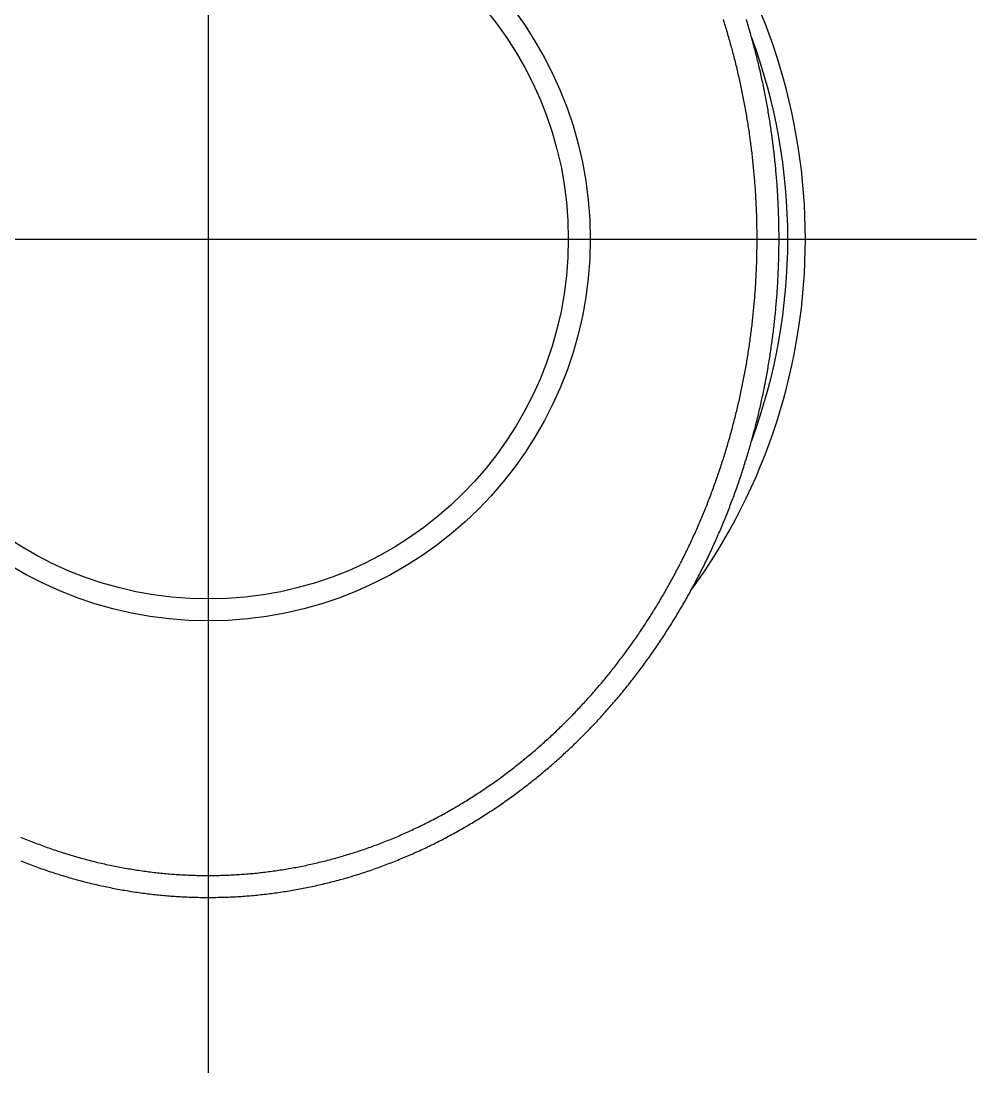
# Model space of a CAD drawing. Extents: x -31.1 to 15.9, y -35.5 to 50.6.
# Drawn here: x 4.97 to 15.9, y 29.87 to 41.86 of the extents above; entities that cross this region are included whole.
import ezdxf

# ---------------------------------------------------------------- set-up
doc = ezdxf.new("R2010")
doc.units = 0
doc.linetypes.add('CENTER', pattern=[50.8, 31.75, -6.35, 6.35, -6.35])
doc.layers.get('0').update_dxf_attribs({"linetype": 'CONTINUOUS'})
doc.layers.add('CENTER', color=1, linetype='CENTER')

msp = doc.modelspace()

# ---------------------------------------------------------------- linework, layer by layer
at = {"color": 7}
for points in [[(4.96093, 32.5626, 0), (4.97982, 32.5547, 0), (4.99872, 32.5468, 0), (5.01764, 32.539, 0), (5.03656, 32.5313, 0), (5.0555, 32.5236, 0), (5.07445, 32.516, 0), (5.09342, 32.5085, 0), (5.11239, 32.5011, 0), (5.13138, 32.4938, 0), (5.15038, 32.4865, 0), (5.16939, 32.4793, 0), (5.18841, 32.4721, 0), (5.20744, 32.4651, 0), (5.22649, 32.4581, 0), (5.24554, 32.4512, 0), (5.26461, 32.4443, 0), (5.28368, 32.4376, 0), (5.30277, 32.4309, 0), (5.32187, 32.4243, 0), (5.34097, 32.4177, 0), (5.36009, 32.4113, 0), (5.37921, 32.4049, 0), (5.39835, 32.3985, 0), (5.41749, 32.3923, 0), (5.43664, 32.3861, 0), (5.4558, 32.38, 0), (5.47498, 32.374, 0), (5.49415, 32.368, 0), (5.51334, 32.3621, 0), (5.53254, 32.3563, 0), (5.55174, 32.3506, 0), (5.57096, 32.3449, 0), (5.59018, 32.3393, 0), (5.60941, 32.3338, 0), (5.62864, 32.3284, 0), (5.64789, 32.323, 0), (5.66714, 32.3177, 0), (5.6864, 32.3124, 0), (5.70567, 32.3073, 0), (5.72494, 32.3022, 0), (5.74422, 32.2972, 0), (5.76351, 32.2923, 0), (5.7828, 32.2874, 0), (5.80211, 32.2826, 0), (5.82142, 32.2779, 0), (5.84073, 32.2732, 0), (5.86005, 32.2686, 0), (5.87938, 32.2641, 0), (5.89872, 32.2597, 0), (5.91806, 32.2553, 0), (5.9374, 32.2511, 0), (5.95676, 32.2468, 0), (5.97611, 32.2427, 0), (5.99548, 32.2386, 0), (6.01485, 32.2346, 0), (6.03422, 32.2307, 0), (6.0536, 32.2268, 0), (6.07299, 32.223, 0), (6.09238, 32.2193, 0), (6.11177, 32.2157, 0), (6.13117, 32.2121, 0), (6.15058, 32.2086, 0), (6.16999, 32.2052, 0), (6.1894, 32.2018, 0), (6.20882, 32.1986, 0), (6.22824, 32.1953, 0), (6.24767, 32.1922, 0), (6.2671, 32.1891, 0), (6.28653, 32.1861, 0), (6.30597, 32.1832, 0), (6.32541, 32.1804, 0), (6.34486, 32.1776, 0), (6.3643, 32.1749, 0), (6.38376, 32.1722, 0), (6.40321, 32.1697, 0), (6.42267, 32.1672, 0), (6.44213, 32.1647, 0), (6.46159, 32.1624, 0), (6.48106, 32.1601, 0), (6.50053, 32.1579, 0), (6.52, 32.1557, 0), (6.53947, 32.1537, 0), (6.55895, 32.1517, 0), (6.57843, 32.1497, 0), (6.59791, 32.1479, 0), (6.61739, 32.1461, 0), (6.63687, 32.1444, 0), (6.65636, 32.1427, 0), (6.67585, 32.1412, 0), (6.69535, 32.1397, 0), (6.71484, 32.1382, 0), (6.73434, 32.1369, 0), (6.75384, 32.1356, 0), (6.77335, 32.1344, 0), (6.79285, 32.1332, 0), (6.81236, 32.1321, 0), (6.83186, 32.1311, 0), (6.85137, 32.1302, 0), (6.87088, 32.1293, 0), (6.89039, 32.1285, 0), (6.9099, 32.1278, 0), (6.92941, 32.1271, 0), (6.94893, 32.1266, 0), (6.96844, 32.126, 0), (6.98795, 32.1256, 0), (7.00747, 32.1252, 0), (7.02698, 32.1249, 0), (7.04649, 32.1247, 0), (7.066, 32.1245, 0), (7.08551, 32.1245, 0), (7.10503, 32.1244, 0), (7.12454, 32.1245, 0), (7.14404, 32.1246, 0), (7.16355, 32.1248, 0), (7.18306, 32.1251, 0), (7.20256, 32.1254, 0), (7.22207, 32.1258, 0), (7.24157, 32.1263, 0), (7.26107, 32.1269, 0), (7.28056, 32.1275, 0), (7.30006, 32.1282, 0), (7.31955, 32.1289, 0), (7.33904, 32.1297, 0), (7.35853, 32.1306, 0), (7.37801, 32.1316, 0), (7.39749, 32.1327, 0), (7.41697, 32.1338, 0), (7.43645, 32.135, 0), (7.45592, 32.1362, 0), (7.47538, 32.1375, 0), (7.49485, 32.1389, 0), (7.51431, 32.1404, 0), (7.53376, 32.1419, 0), (7.55321, 32.1435, 0), (7.57266, 32.1452, 0), (7.5921, 32.147, 0), (7.61154, 32.1488, 0), (7.63097, 32.1507, 0), (7.6504, 32.1526, 0), (7.66982, 32.1547, 0), (7.68924, 32.1568, 0), (7.70865, 32.1589, 0), (7.72805, 32.1612, 0), (7.74745, 32.1635, 0), (7.76684, 32.1659, 0), (7.78623, 32.1683, 0), (7.80561, 32.1708, 0), (7.82499, 32.1734, 0), (7.84435, 32.1761, 0), (7.86371, 32.1788, 0), (7.88306, 32.1816, 0), (7.9024, 32.1845, 0), (7.92173, 32.1874, 0), (7.94106, 32.1904, 0), (7.96037, 32.1935, 0), (7.97968, 32.1967, 0), (7.99897, 32.1999, 0), (8.01826, 32.2032, 0), (8.03753, 32.2066, 0), (8.0568, 32.21, 0), (8.07605, 32.2135, 0), (8.0953, 32.2171, 0), (8.11453, 32.2207, 0), (8.13375, 32.2244, 0), (8.15296, 32.2282, 0), (8.17216, 32.232, 0), (8.19134, 32.236, 0), (8.21051, 32.2399, 0), (8.22967, 32.244, 0), (8.24882, 32.2481, 0), (8.26795, 32.2523, 0), (8.28707, 32.2566, 0), (8.30618, 32.2609, 0), (8.32527, 32.2653, 0), (8.34435, 32.2698, 0), (8.36341, 32.2743, 0), (8.38246, 32.2789, 0), (8.4015, 32.2836, 0), (8.42052, 32.2883, 0), (8.43952, 32.2931, 0), (8.45851, 32.298, 0), (8.47748, 32.3029, 0), (8.49643, 32.3079, 0), (8.51537, 32.313, 0), (8.53429, 32.3181, 0), (8.5532, 32.3234, 0), (8.57209, 32.3286, 0), (8.59096, 32.334, 0), (8.60981, 32.3394, 0), (8.62864, 32.3449, 0), (8.64746, 32.3504, 0), (8.66626, 32.356, 0), (8.68503, 32.3617, 0), (8.70379, 32.3674, 0), (8.72253, 32.3732, 0), (8.74126, 32.3791, 0), (8.75996, 32.3851, 0), (8.77864, 32.3911, 0), (8.7973, 32.3971, 0), (8.81594, 32.4033, 0), (8.83456, 32.4095, 0), (8.85316, 32.4157, 0), (8.87173, 32.4221, 0), (8.89029, 32.4285, 0), (8.90882, 32.4349, 0), (8.92734, 32.4415, 0), (8.94583, 32.4481, 0), (8.96429, 32.4547, 0), (8.98274, 32.4615, 0), (9.00116, 32.4683, 0), (9.01955, 32.4751, 0), (9.03793, 32.482, 0), (9.05628, 32.489, 0), (9.0746, 32.4961, 0), (9.0929, 32.5032, 0), (9.11118, 32.5104, 0), (9.12943, 32.5176, 0), (9.14766, 32.5249, 0), (9.16586, 32.5323, 0), (9.18403, 32.5397, 0), (9.20218, 32.5472, 0), (9.2203, 32.5547, 0), (9.2384, 32.5624, 0), (9.25647, 32.57, 0), (9.27451, 32.5778, 0), (9.29253, 32.5856, 0), (9.31052, 32.5934, 0), (9.32848, 32.6014, 0), (9.34642, 32.6093, 0), (9.36432, 32.6174, 0), (9.3822, 32.6255, 0), (9.40006, 32.6337, 0), (9.41788, 32.6419, 0), (9.43567, 32.6502, 0), (9.45344, 32.6585, 0), (9.47118, 32.6669, 0), (9.48889, 32.6754, 0), (9.50656, 32.6839, 0), (9.52421, 32.6925, 0), (9.54183, 32.7012, 0), (9.55942, 32.7099, 0), (9.57698, 32.7186, 0), (9.59451, 32.7274, 0), (9.61201, 32.7363, 0), (9.62948, 32.7453, 0), (9.64692, 32.7542, 0), (9.66432, 32.7633, 0), (9.6817, 32.7724, 0), (9.69904, 32.7816, 0), (9.71635, 32.7908, 0), (9.73363, 32.8001, 0), (9.75088, 32.8094, 0), (9.76809, 32.8188, 0), (9.78528, 32.8283, 0), (9.80243, 32.8378, 0), (9.81954, 32.8473, 0), (9.83662, 32.8569, 0), (9.85367, 32.8666, 0), (9.87069, 32.8763, 0), (9.88767, 32.8861, 0), (9.90462, 32.8959, 0), (9.92153, 32.9058, 0), (9.93841, 32.9158, 0), (9.95526, 32.9258, 0), (9.97207, 32.9358, 0), (9.98884, 32.9459, 0), (10.0056, 32.9561, 0), (10.0223, 32.9663, 0), (10.039, 32.9766, 0), (10.0556, 32.9869, 0), (10.0722, 32.9973, 0), (10.0887, 33.0077, 0), (10.1053, 33.0182, 0), (10.1218, 33.0287, 0), (10.1382, 33.0393, 0), (10.1546, 33.0499, 0), (10.171, 33.0606, 0), (10.1873, 33.0714, 0), (10.2036, 33.0821, 0), (10.2199, 33.093, 0), (10.2361, 33.1039, 0), (10.2523, 33.1148, 0), (10.2685, 33.1258, 0), (10.2846, 33.1368, 0), (10.3007, 33.1479, 0), (10.3167, 33.1591, 0), (10.3327, 33.1702, 0), (10.3487, 33.1815, 0), (10.3646, 33.1928, 0), (10.3805, 33.2041, 0), (10.3964, 33.2155, 0), (10.4122, 33.2269, 0), (10.428, 33.2384, 0), (10.4437, 33.2499, 0), (10.4594, 33.2615, 0), (10.4751, 33.2731, 0), (10.4907, 33.2848, 0), (10.5063, 33.2965, 0), (10.5219, 33.3083, 0), (10.5374, 33.3201, 0), (10.5529, 33.332, 0), (10.5683, 33.3439, 0), (10.5837, 33.3559, 0), (10.5991, 33.3679, 0), (10.6144, 33.3799, 0), (10.6297, 33.392, 0), (10.6449, 33.4042, 0), (10.6602, 33.4164, 0), (10.6753, 33.4286, 0), (10.6905, 33.4409, 0), (10.7056, 33.4533, 0), (10.7206, 33.4656, 0), (10.7356, 33.4781, 0), (10.7506, 33.4905, 0), (10.7656, 33.503, 0), (10.7805, 33.5156, 0), (10.7953, 33.5282, 0), (10.8102, 33.5409, 0), (10.8249, 33.5536, 0), (10.8397, 33.5663, 0), (10.8544, 33.5791, 0), (10.8691, 33.5919, 0), (10.8837, 33.6048, 0), (10.8983, 33.6177, 0), (10.9129, 33.6307, 0), (10.9274, 33.6437, 0), (10.9418, 33.6567, 0), (10.9563, 33.6698, 0), (10.9707, 33.683, 0), (10.985, 33.6962, 0), (10.9994, 33.7094, 0), (11.0136, 33.7227, 0), (11.0279, 33.736, 0), (11.0421, 33.7493, 0), (11.0562, 33.7627, 0), (11.0704, 33.7762, 0), (11.0844, 33.7896, 0), (11.0985, 33.8032, 0), (11.1125, 33.8167, 0), (11.1264, 33.8303, 0), (11.1404, 33.844, 0), (11.1542, 33.8577, 0), (11.1681, 33.8714, 0), (11.1819, 33.8852, 0), (11.1957, 33.899, 0), (11.2094, 33.9128, 0), (11.2231, 33.9267, 0), (11.2367, 33.9407, 0), (11.2503, 33.9546, 0), (11.2639, 33.9686, 0), (11.2774, 33.9827, 0), (11.2909, 33.9968, 0), (11.3043, 34.0109, 0), (11.3177, 34.0251, 0), (11.3311, 34.0393, 0), (11.3444, 34.0536, 0), (11.3576, 34.0679, 0), (11.3709, 34.0822, 0), (11.3841, 34.0966, 0), (11.3972, 34.111, 0), (11.4103, 34.1254, 0), (11.4234, 34.1399, 0), (11.4364, 34.1544, 0), (11.4494, 34.169, 0), (11.4624, 34.1836, 0), (11.4753, 34.1982, 0), (11.4881, 34.2129, 0), (11.501, 34.2276, 0), (11.5138, 34.2424, 0), (11.5265, 34.2572, 0), (11.5392, 34.272, 0), (11.5519, 34.2869, 0), (11.5645, 34.3017, 0), (11.577, 34.3167, 0), (11.5896, 34.3317, 0), (11.6021, 34.3467, 0), (11.6145, 34.3617, 0), (11.6269, 34.3768, 0), (11.6393, 34.3919, 0), (11.6516, 34.407, 0), (11.6639, 34.4222, 0), (11.6761, 34.4374, 0), (11.6883, 34.4527, 0), (11.7005, 34.468, 0), (11.7126, 34.4833, 0), (11.7247, 34.4987, 0), (11.7367, 34.514, 0), (11.7487, 34.5295, 0), (11.7606, 34.5449, 0), (11.7725, 34.5604, 0), (11.7844, 34.576, 0), (11.7962, 34.5915, 0), (11.8079, 34.6071, 0), (11.8197, 34.6227, 0), (11.8314, 34.6384, 0), (11.843, 34.6541, 0), (11.8546, 34.6698, 0), (11.8662, 34.6856, 0), (11.8777, 34.7014, 0), (11.8891, 34.7172, 0), (11.9006, 34.733, 0), (11.9119, 34.7489, 0), (11.9233, 34.7648, 0), (11.9346, 34.7808, 0), (11.9458, 34.7968, 0), (11.957, 34.8128, 0), (11.9682, 34.8288, 0), (11.9793, 34.8449, 0), (11.9904, 34.861, 0), (12.0015, 34.8771, 0), (12.0124, 34.8933, 0), (12.0234, 34.9095, 0), (12.0343, 34.9257, 0), (12.0452, 34.9419, 0), (12.056, 34.9582, 0), (12.0667, 34.9745, 0), (12.0775, 34.9909, 0), (12.0881, 35.0072, 0), (12.0988, 35.0236, 0), (12.1094, 35.0401, 0), (12.1199, 35.0565, 0), (12.1304, 35.073, 0), (12.1409, 35.0895, 0), (12.1513, 35.106, 0), (12.1617, 35.1226, 0), (12.172, 35.1392, 0), (12.1823, 35.1558, 0), (12.1925, 35.1725, 0), (12.2027, 35.1891, 0), (12.2129, 35.2058, 0), (12.223, 35.2226, 0), (12.2331, 35.2393, 0), (12.2431, 35.2561, 0), (12.253, 35.2729, 0), (12.263, 35.2897, 0), (12.2729, 35.3066, 0), (12.2827, 35.3235, 0), (12.2925, 35.3404, 0), (12.3022, 35.3573, 0), (12.3119, 35.3743, 0), (12.3216, 35.3913, 0), (12.3312, 35.4083, 0), (12.3408, 35.4253, 0), (12.3503, 35.4424, 0), (12.3598, 35.4595, 0), (12.3692, 35.4766, 0), (12.3786, 35.4937, 0), (12.388, 35.5108, 0), (12.3973, 35.528, 0), (12.4065, 35.5452, 0), (12.4157, 35.5624, 0), (12.4249, 35.5797, 0), (12.434, 35.597, 0), (12.4431, 35.6142, 0), (12.4521, 35.6316, 0), (12.4611, 35.6489, 0), (12.4701, 35.6663, 0), (12.479, 35.6836, 0), (12.4878, 35.701, 0), (12.4966, 35.7185, 0), (12.5054, 35.7359, 0), (12.5141, 35.7534, 0), (12.5228, 35.7709, 0), (12.5314, 35.7884, 0), (12.54, 35.8059, 0), (12.5485, 35.8235, 0), (12.557, 35.841, 0), (12.5654, 35.8586, 0), (12.5738, 35.8762, 0), (12.5822, 35.8939, 0), (12.5905, 35.9115, 0), (12.5987, 35.9292, 0), (12.607, 35.9469, 0), (12.6151, 35.9646, 0), (12.6233, 35.9823, 0), (12.6313, 36.0001, 0), (12.6394, 36.0179, 0), (12.6474, 36.0356, 0), (12.6553, 36.0535, 0), (12.6632, 36.0713, 0), (12.671, 36.0891, 0), (12.6788, 36.107, 0), (12.6866, 36.1249, 0), (12.6943, 36.1428, 0), (12.702, 36.1607, 0), (12.7096, 36.1786, 0), (12.7172, 36.1966, 0), (12.7247, 36.2145, 0), (12.7322, 36.2325, 0), (12.7397, 36.2505, 0), (12.7471, 36.2685, 0), (12.7544, 36.2866, 0), (12.7617, 36.3046, 0), (12.769, 36.3227, 0), (12.7762, 36.3408, 0), (12.7834, 36.3589, 0), (12.7905, 36.3771, 0), (12.7976, 36.3952, 0), (12.8046, 36.4134, 0), (12.8116, 36.4315, 0), (12.8185, 36.4497, 0), (12.8254, 36.468, 0), (12.8323, 36.4862, 0), (12.8391, 36.5044, 0), (12.8459, 36.5227, 0), (12.8526, 36.541, 0), (12.8593, 36.5593, 0), (12.8659, 36.5776, 0), (12.8725, 36.5959, 0), (12.879, 36.6142, 0), (12.8855, 36.6326, 0), (12.892, 36.651, 0), (12.8984, 36.6694, 0), (12.9047, 36.6878, 0), (12.911, 36.7062, 0), (12.9173, 36.7246, 0), (12.9235, 36.7431, 0), (12.9297, 36.7615, 0), (12.9358, 36.78, 0), (12.9419, 36.7985, 0), (12.948, 36.817, 0), (12.954, 36.8355, 0), (12.9599, 36.854, 0), (12.9658, 36.8726, 0), (12.9717, 36.8912, 0), (12.9775, 36.9097, 0), (12.9833, 36.9283, 0), (12.989, 36.9469, 0), (12.9947, 36.9656, 0), (13.0003, 36.9842, 0), (13.0059, 37.0028, 0), (13.0115, 37.0215, 0), (13.017, 37.0402, 0), (13.0224, 37.0588, 0), (13.0278, 37.0775, 0), (13.0332, 37.0963, 0), (13.0385, 37.115, 0), (13.0438, 37.1337, 0), (13.049, 37.1525, 0), (13.0542, 37.1712, 0), (13.0594, 37.19, 0), (13.0645, 37.2088, 0), (13.0695, 37.2276, 0), (13.0745, 37.2464, 0), (13.0795, 37.2652, 0), (13.0844, 37.2841, 0), (13.0893, 37.3029, 0), (13.0941, 37.3218, 0), (13.0989, 37.3406, 0), (13.1036, 37.3595, 0), (13.1083, 37.3784, 0), (13.1129, 37.3973, 0), (13.1175, 37.4162, 0), (13.1221, 37.4351, 0), (13.1266, 37.4541, 0), (13.1311, 37.473, 0), (13.1355, 37.492, 0), (13.1399, 37.511, 0), (13.1442, 37.5299, 0), (13.1485, 37.5489, 0), (13.1527, 37.5679, 0), (13.1569, 37.5869, 0), (13.1611, 37.6059, 0), (13.1652, 37.625, 0), (13.1692, 37.644, 0), (13.1733, 37.6631, 0), (13.1772, 37.6821, 0), (13.1812, 37.7012, 0), (13.185, 37.7203, 0), (13.1889, 37.7394, 0), (13.1927, 37.7585, 0), (13.1964, 37.7776, 0), (13.2001, 37.7967, 0), (13.2038, 37.8158, 0), (13.2074, 37.8349, 0), (13.2109, 37.8541, 0), (13.2144, 37.8732, 0), (13.2179, 37.8924, 0), (13.2214, 37.9115, 0), (13.2247, 37.9307, 0), (13.2281, 37.9499, 0), (13.2314, 37.9691, 0), (13.2346, 37.9883, 0), (13.2378, 38.0075, 0), (13.241, 38.0267, 0), (13.2441, 38.0459, 0), (13.2472, 38.0651, 0), (13.2502, 38.0844, 0), (13.2532, 38.1036, 0), (13.2561, 38.1229, 0), (13.259, 38.1421, 0), (13.2618, 38.1614, 0), (13.2646, 38.1807, 0), (13.2674, 38.1999, 0), (13.2701, 38.2192, 0), (13.2728, 38.2385, 0), (13.2754, 38.2578, 0), (13.2779, 38.2771, 0), (13.2805, 38.2964, 0), (13.283, 38.3157, 0), (13.2854, 38.3351, 0), (13.2878, 38.3544, 0), (13.2901, 38.3737, 0), (13.2924, 38.393, 0), (13.2947, 38.4124, 0), (13.2969, 38.4317, 0), (13.2991, 38.4511, 0), (13.3012, 38.4705, 0), (13.3033, 38.4898, 0), (13.3053, 38.5092, 0), (13.3073, 38.5286, 0), (13.3092, 38.5479, 0), (13.3111, 38.5673, 0), (13.313, 38.5867, 0), (13.3148, 38.6061, 0), (13.3165, 38.6255, 0), (13.3183, 38.6449, 0), (13.3199, 38.6643, 0), (13.3215, 38.6837, 0), (13.3231, 38.7031, 0), (13.3247, 38.7225, 0), (13.3262, 38.742, 0), (13.3276, 38.7614, 0), (13.329, 38.7808, 0), (13.3304, 38.8002, 0), (13.3317, 38.8197, 0), (13.3329, 38.8391, 0), (13.3341, 38.8586, 0), (13.3353, 38.878, 0), (13.3364, 38.8974, 0), (13.3375, 38.9169, 0), (13.3386, 38.9363, 0), (13.3396, 38.9558, 0), (13.3405, 38.9753, 0), (13.3414, 38.9947, 0), (13.3423, 39.0142, 0), (13.3431, 39.0336, 0), (13.3439, 39.0531, 0), (13.3446, 39.0726, 0), (13.3453, 39.092, 0), (13.3459, 39.1115, 0), (13.3465, 39.131, 0), (13.347, 39.1504, 0), (13.3475, 39.1699, 0), (13.348, 39.1894, 0), (13.3484, 39.2089, 0), (13.3487, 39.2283, 0), (13.349, 39.2478, 0), (13.3493, 39.2673, 0), (13.3495, 39.2868, 0), (13.3497, 39.3063, 0), (13.3499, 39.3257, 0), (13.3499, 39.3452, 0), (13.35, 39.3647, 0), (13.35, 39.3842, 0), (13.3499, 39.4037, 0), (13.3499, 39.4231, 0), (13.3497, 39.4426, 0), (13.3495, 39.4621, 0), (13.3493, 39.4816, 0), (13.349, 39.501, 0), (13.3487, 39.5205, 0), (13.3484, 39.54, 0), (13.348, 39.5595, 0), (13.3475, 39.5789, 0), (13.347, 39.5984, 0), (13.3465, 39.6179, 0), (13.3459, 39.6374, 0), (13.3453, 39.6568, 0), (13.3446, 39.6763, 0), (13.3439, 39.6958, 0), (13.3431, 39.7152, 0), (13.3423, 39.7347, 0), (13.3414, 39.7542, 0), (13.3405, 39.7736, 0), (13.3396, 39.7931, 0), (13.3386, 39.8125, 0), (13.3375, 39.832, 0), (13.3364, 39.8514, 0), (13.3353, 39.8709, 0), (13.3341, 39.8903, 0), (13.3329, 39.9097, 0), (13.3317, 39.9292, 0), (13.3304, 39.9486, 0), (13.329, 39.968, 0), (13.3276, 39.9875, 0), (13.3262, 40.0069, 0), (13.3247, 40.0263, 0), (13.3231, 40.0457, 0), (13.3215, 40.0652, 0), (13.3199, 40.0846, 0), (13.3183, 40.104, 0), (13.3165, 40.1234, 0), (13.3148, 40.1428, 0), (13.313, 40.1622, 0), (13.3111, 40.1815, 0), (13.3092, 40.2009, 0), (13.3073, 40.2203, 0), (13.3053, 40.2397, 0), (13.3033, 40.259, 0), (13.3012, 40.2784, 0), (13.2991, 40.2978, 0), (13.2969, 40.3171, 0), (13.2947, 40.3365, 0), (13.2924, 40.3558, 0), (13.2901, 40.3752, 0), (13.2878, 40.3945, 0), (13.2854, 40.4138, 0), (13.283, 40.4331, 0), (13.2805, 40.4525, 0), (13.2779, 40.4718, 0), (13.2754, 40.4911, 0), (13.2728, 40.5104, 0), (13.2701, 40.5296, 0), (13.2674, 40.5489, 0), (13.2646, 40.5682, 0), (13.2618, 40.5875, 0), (13.259, 40.6067, 0), (13.2561, 40.626, 0), (13.2532, 40.6452, 0), (13.2502, 40.6645, 0), (13.2472, 40.6837, 0), (13.2441, 40.703, 0), (13.241, 40.7222, 0), (13.2378, 40.7414, 0), (13.2346, 40.7606, 0), (13.2314, 40.7798, 0), (13.2281, 40.799, 0), (13.2247, 40.8182, 0), (13.2214, 40.8373, 0), (13.2179, 40.8565, 0), (13.2145, 40.8757, 0), (13.2109, 40.8948, 0), (13.2074, 40.9139, 0), (13.2038, 40.9331, 0), (13.2001, 40.9522, 0), (13.1964, 40.9713, 0), (13.1927, 40.9904, 0), (13.1889, 41.0095, 0), (13.185, 41.0286, 0), (13.1812, 41.0477, 0), (13.1772, 41.0667, 0), (13.1733, 41.0858, 0), (13.1692, 41.1048, 0), (13.1652, 41.1239, 0), (13.1611, 41.1429, 0), (13.1569, 41.1619, 0), (13.1527, 41.1809, 0), (13.1485, 41.1999, 0), (13.1442, 41.2189, 0), (13.1399, 41.2379, 0), (13.1355, 41.2569, 0), (13.1311, 41.2758, 0), (13.1266, 41.2948, 0), (13.1221, 41.3137, 0), (13.1175, 41.3326, 0), (13.1129, 41.3516, 0), (13.1083, 41.3705, 0), (13.1036, 41.3894, 0), (13.0989, 41.4082, 0), (13.0941, 41.4271, 0), (13.0893, 41.446, 0), (13.0844, 41.4648, 0), (13.0795, 41.4836, 0), (13.0745, 41.5025, 0), (13.0695, 41.5213, 0), (13.0645, 41.5401, 0), (13.0594, 41.5589, 0), (13.0542, 41.5776, 0), (13.049, 41.5964, 0), (13.0438, 41.6151, 0), (13.0385, 41.6339, 0), (13.0332, 41.6526, 0), (13.0278, 41.6713, 0), (13.0224, 41.69, 0), (13.017, 41.7087, 0), (13.0115, 41.7274, 0), (13.0059, 41.746, 0), (13.0003, 41.7647, 0), (12.9947, 41.7833, 0), (12.989, 41.8019, 0), (12.9833, 41.8205, 0), (12.9775, 41.8391, 0), (12.9717, 41.8577, 0), (12.9658, 41.8763, 0)], [(4.96229, 32.2916, 0), (4.98207, 32.2837, 0), (5.00187, 32.2759, 0), (5.02168, 32.2681, 0), (5.04151, 32.2605, 0), (5.06135, 32.2529, 0), (5.0812, 32.2453, 0), (5.10106, 32.2379, 0), (5.12094, 32.2305, 0), (5.14082, 32.2232, 0), (5.16072, 32.216, 0), (5.18063, 32.2089, 0), (5.20056, 32.2018, 0), (5.22049, 32.1948, 0), (5.24044, 32.1879, 0), (5.26039, 32.1811, 0), (5.28036, 32.1743, 0), (5.30034, 32.1676, 0), (5.32033, 32.161, 0), (5.34033, 32.1545, 0), (5.36034, 32.148, 0), (5.38036, 32.1417, 0), (5.40039, 32.1354, 0), (5.42043, 32.1291, 0), (5.44048, 32.123, 0), (5.46054, 32.1169, 0), (5.4806, 32.1109, 0), (5.50068, 32.105, 0), (5.52077, 32.0992, 0), (5.54086, 32.0934, 0), (5.56097, 32.0877, 0), (5.58108, 32.0821, 0), (5.6012, 32.0765, 0), (5.62133, 32.0711, 0), (5.64147, 32.0657, 0), (5.66162, 32.0604, 0), (5.68177, 32.0551, 0), (5.70194, 32.05, 0), (5.72211, 32.0449, 0), (5.74229, 32.0399, 0), (5.76247, 32.0349, 0), (5.78267, 32.0301, 0), (5.80287, 32.0253, 0), (5.82307, 32.0206, 0), (5.84329, 32.0159, 0), (5.86351, 32.0114, 0), (5.88374, 32.0069, 0), (5.90398, 32.0025, 0), (5.92422, 31.9981, 0), (5.94447, 31.9939, 0), (5.96472, 31.9897, 0), (5.98498, 31.9856, 0), (6.00525, 31.9816, 0), (6.02552, 31.9776, 0), (6.0458, 31.9737, 0), (6.06608, 31.9699, 0), (6.08637, 31.9662, 0), (6.10667, 31.9625, 0), (6.12697, 31.9589, 0), (6.14727, 31.9554, 0), (6.16758, 31.952, 0), (6.1879, 31.9486, 0), (6.20821, 31.9453, 0), (6.22854, 31.9421, 0), (6.24887, 31.939, 0), (6.2692, 31.9359, 0), (6.28954, 31.933, 0), (6.30988, 31.93, 0), (6.33022, 31.9272, 0), (6.35057, 31.9244, 0), (6.37092, 31.9218, 0), (6.39128, 31.9191, 0), (6.41164, 31.9166, 0), (6.432, 31.9141, 0), (6.45237, 31.9118, 0), (6.47273, 31.9094, 0), (6.4931, 31.9072, 0), (6.51348, 31.905, 0), (6.53386, 31.9029, 0), (6.55423, 31.9009, 0), (6.57462, 31.899, 0), (6.595, 31.8971, 0), (6.61539, 31.8953, 0), (6.63578, 31.8936, 0), (6.65617, 31.8919, 0), (6.67657, 31.8904, 0), (6.69697, 31.8889, 0), (6.71737, 31.8874, 0), (6.73778, 31.8861, 0), (6.75818, 31.8848, 0), (6.77859, 31.8836, 0), (6.799, 31.8825, 0), (6.81941, 31.8814, 0), (6.83983, 31.8804, 0), (6.86024, 31.8795, 0), (6.88066, 31.8787, 0), (6.90108, 31.878, 0), (6.92149, 31.8773, 0), (6.94191, 31.8767, 0), (6.96233, 31.8761, 0), (6.98275, 31.8757, 0), (7.00317, 31.8753, 0), (7.02359, 31.875, 0), (7.04401, 31.8747, 0), (7.06442, 31.8746, 0), (7.08484, 31.8745, 0), (7.10526, 31.8744, 0), (7.12567, 31.8745, 0), (7.14609, 31.8746, 0), (7.1665, 31.8748, 0), (7.18692, 31.8751, 0), (7.20733, 31.8755, 0), (7.22773, 31.8759, 0), (7.24814, 31.8764, 0), (7.26855, 31.877, 0), (7.28895, 31.8776, 0), (7.30935, 31.8783, 0), (7.32974, 31.8791, 0), (7.35014, 31.88, 0), (7.37053, 31.8809, 0), (7.39092, 31.882, 0), (7.4113, 31.883, 0), (7.43168, 31.8842, 0), (7.45206, 31.8855, 0), (7.47244, 31.8868, 0), (7.49281, 31.8881, 0), (7.51317, 31.8896, 0), (7.53353, 31.8911, 0), (7.55389, 31.8927, 0), (7.57424, 31.8944, 0), (7.59459, 31.8962, 0), (7.61493, 31.898, 0), (7.63527, 31.8999, 0), (7.6556, 31.9019, 0), (7.67592, 31.9039, 0), (7.69624, 31.9061, 0), (7.71656, 31.9083, 0), (7.73686, 31.9105, 0), (7.75717, 31.9129, 0), (7.77746, 31.9153, 0), (7.79775, 31.9178, 0), (7.81803, 31.9203, 0), (7.83831, 31.923, 0), (7.85857, 31.9257, 0), (7.87883, 31.9285, 0), (7.89908, 31.9313, 0), (7.91932, 31.9343, 0), (7.93956, 31.9373, 0), (7.95978, 31.9403, 0), (7.97999, 31.9435, 0), (8.0002, 31.9467, 0), (8.02039, 31.95, 0), (8.04057, 31.9534, 0), (8.06074, 31.9568, 0), (8.0809, 31.9604, 0), (8.10105, 31.9639, 0), (8.12119, 31.9676, 0), (8.14131, 31.9713, 0), (8.16143, 31.9751, 0), (8.18153, 31.979, 0), (8.20161, 31.983, 0), (8.22169, 31.987, 0), (8.24175, 31.9911, 0), (8.2618, 31.9953, 0), (8.28183, 31.9995, 0), (8.30185, 32.0038, 0), (8.32186, 32.0082, 0), (8.34185, 32.0127, 0), (8.36183, 32.0172, 0), (8.38179, 32.0218, 0), (8.40174, 32.0264, 0), (8.42167, 32.0312, 0), (8.44158, 32.036, 0), (8.46148, 32.0409, 0), (8.48136, 32.0458, 0), (8.50123, 32.0509, 0), (8.52107, 32.0559, 0), (8.5409, 32.0611, 0), (8.56072, 32.0663, 0), (8.58051, 32.0716, 0), (8.60029, 32.077, 0), (8.62005, 32.0825, 0), (8.63979, 32.088, 0), (8.65951, 32.0936, 0), (8.67921, 32.0992, 0), (8.6989, 32.1049, 0), (8.71856, 32.1107, 0), (8.7382, 32.1166, 0), (8.75782, 32.1225, 0), (8.77743, 32.1285, 0), (8.79701, 32.1346, 0), (8.81657, 32.1407, 0), (8.83611, 32.1469, 0), (8.85562, 32.1532, 0), (8.87512, 32.1596, 0), (8.89459, 32.166, 0), (8.91404, 32.1724, 0), (8.93347, 32.179, 0), (8.95288, 32.1856, 0), (8.97226, 32.1923, 0), (8.99162, 32.1991, 0), (9.01095, 32.2059, 0), (9.03026, 32.2128, 0), (9.04955, 32.2197, 0), (9.06881, 32.2268, 0), (9.08805, 32.2338, 0), (9.10726, 32.241, 0), (9.12645, 32.2482, 0), (9.1456, 32.2555, 0), (9.16474, 32.2629, 0), (9.18385, 32.2703, 0), (9.20293, 32.2778, 0), (9.22198, 32.2854, 0), (9.24101, 32.293, 0), (9.26001, 32.3007, 0), (9.27898, 32.3084, 0), (9.29792, 32.3162, 0), (9.31684, 32.3241, 0), (9.33573, 32.3321, 0), (9.35459, 32.3401, 0), (9.37342, 32.3482, 0), (9.39222, 32.3563, 0), (9.41099, 32.3645, 0), (9.42974, 32.3728, 0), (9.44845, 32.3811, 0), (9.46714, 32.3895, 0), (9.48579, 32.398, 0), (9.50442, 32.4065, 0), (9.52301, 32.4151, 0), (9.54158, 32.4237, 0), (9.56011, 32.4324, 0), (9.57861, 32.4412, 0), (9.59708, 32.45, 0), (9.61552, 32.4589, 0), (9.63393, 32.4679, 0), (9.65231, 32.4769, 0), (9.67066, 32.486, 0), (9.68897, 32.4951, 0), (9.70725, 32.5043, 0), (9.7255, 32.5136, 0), (9.74371, 32.5229, 0), (9.76189, 32.5323, 0), (9.78004, 32.5417, 0), (9.79816, 32.5512, 0), (9.81624, 32.5607, 0), (9.83428, 32.5704, 0), (9.8523, 32.58, 0), (9.87028, 32.5898, 0), (9.88822, 32.5996, 0), (9.90613, 32.6094, 0), (9.924, 32.6193, 0), (9.94184, 32.6293, 0), (9.95965, 32.6393, 0), (9.97741, 32.6494, 0), (9.99515, 32.6595, 0), (10.0128, 32.6697, 0), (10.0305, 32.68, 0), (10.0481, 32.6903, 0), (10.0657, 32.7006, 0), (10.0833, 32.711, 0), (10.1008, 32.7215, 0), (10.1182, 32.732, 0), (10.1357, 32.7426, 0), (10.1531, 32.7533, 0), (10.1704, 32.764, 0), (10.1878, 32.7747, 0), (10.2051, 32.7855, 0), (10.2223, 32.7964, 0), (10.2395, 32.8073, 0), (10.2567, 32.8182, 0), (10.2738, 32.8293, 0), (10.2909, 32.8403, 0), (10.3079, 32.8515, 0), (10.325, 32.8626, 0), (10.3419, 32.8739, 0), (10.3589, 32.8852, 0), (10.3757, 32.8965, 0), (10.3926, 32.9079, 0), (10.4094, 32.9193, 0), (10.4262, 32.9308, 0), (10.4429, 32.9423, 0), (10.4596, 32.9539, 0), (10.4763, 32.9656, 0), (10.4929, 32.9773, 0), (10.5095, 32.989, 0), (10.526, 33.0008, 0), (10.5425, 33.0126, 0), (10.559, 33.0245, 0), (10.5754, 33.0365, 0), (10.5918, 33.0485, 0), (10.6081, 33.0605, 0), (10.6244, 33.0726, 0), (10.6407, 33.0848, 0), (10.6569, 33.097, 0), (10.673, 33.1092, 0), (10.6892, 33.1215, 0), (10.7053, 33.1338, 0), (10.7213, 33.1462, 0), (10.7374, 33.1587, 0), (10.7533, 33.1711, 0), (10.7693, 33.1837, 0), (10.7852, 33.1963, 0), (10.801, 33.2089, 0), (10.8168, 33.2216, 0), (10.8326, 33.2343, 0), (10.8483, 33.2471, 0), (10.864, 33.2599, 0), (10.8797, 33.2728, 0), (10.8953, 33.2857, 0), (10.9109, 33.2986, 0), (10.9264, 33.3116, 0), (10.9419, 33.3247, 0), (10.9573, 33.3378, 0), (10.9727, 33.3509, 0), (10.9881, 33.3641, 0), (11.0034, 33.3774, 0), (11.0187, 33.3907, 0), (11.0339, 33.404, 0), (11.0491, 33.4174, 0), (11.0643, 33.4308, 0), (11.0794, 33.4443, 0), (11.0945, 33.4578, 0), (11.1095, 33.4713, 0), (11.1245, 33.4849, 0), (11.1395, 33.4986, 0), (11.1544, 33.5123, 0), (11.1692, 33.526, 0), (11.1841, 33.5398, 0), (11.1989, 33.5536, 0), (11.2136, 33.5674, 0), (11.2283, 33.5814, 0), (11.243, 33.5953, 0), (11.2576, 33.6093, 0), (11.2722, 33.6233, 0), (11.2867, 33.6374, 0), (11.3012, 33.6515, 0), (11.3156, 33.6657, 0), (11.33, 33.6799, 0), (11.3444, 33.6942, 0), (11.3587, 33.7084, 0), (11.373, 33.7228, 0), (11.3872, 33.7372, 0), (11.4014, 33.7516, 0), (11.4156, 33.766, 0), (11.4297, 33.7805, 0), (11.4438, 33.7951, 0), (11.4578, 33.8096, 0), (11.4718, 33.8243, 0), (11.4857, 33.8389, 0), (11.4996, 33.8536, 0), (11.5135, 33.8684, 0), (11.5273, 33.8832, 0), (11.5411, 33.898, 0), (11.5548, 33.9129, 0), (11.5685, 33.9278, 0), (11.5821, 33.9427, 0), (11.5957, 33.9577, 0), (11.6093, 33.9727, 0), (11.6228, 33.9878, 0), (11.6362, 34.0029, 0), (11.6497, 34.018, 0), (11.663, 34.0332, 0), (11.6764, 34.0484, 0), (11.6897, 34.0636, 0), (11.7029, 34.0789, 0), (11.7161, 34.0942, 0), (11.7293, 34.1096, 0), (11.7424, 34.125, 0), (11.7555, 34.1405, 0), (11.7685, 34.1559, 0), (11.7815, 34.1714, 0), (11.7944, 34.187, 0), (11.8073, 34.2026, 0), (11.8202, 34.2182, 0), (11.833, 34.2339, 0), (11.8458, 34.2495, 0), (11.8585, 34.2653, 0), (11.8712, 34.281, 0), (11.8838, 34.2968, 0), (11.8964, 34.3127, 0), (11.9089, 34.3286, 0), (11.9214, 34.3445, 0), (11.9339, 34.3604, 0), (11.9463, 34.3764, 0), (11.9587, 34.3924, 0), (11.971, 34.4084, 0), (11.9833, 34.4245, 0), (11.9955, 34.4406, 0), (12.0077, 34.4568, 0), (12.0198, 34.4729, 0), (12.0319, 34.4892, 0), (12.044, 34.5054, 0), (12.056, 34.5217, 0), (12.068, 34.538, 0), (12.0799, 34.5543, 0), (12.0918, 34.5707, 0), (12.1036, 34.5871, 0), (12.1154, 34.6036, 0), (12.1271, 34.62, 0), (12.1388, 34.6366, 0), (12.1504, 34.6531, 0), (12.162, 34.6697, 0), (12.1736, 34.6863, 0), (12.1851, 34.7029, 0), (12.1966, 34.7196, 0), (12.208, 34.7363, 0), (12.2194, 34.753, 0), (12.2307, 34.7697, 0), (12.242, 34.7865, 0), (12.2532, 34.8033, 0), (12.2644, 34.8202, 0), (12.2755, 34.837, 0), (12.2866, 34.8539, 0), (12.2977, 34.8709, 0), (12.3087, 34.8878, 0), (12.3196, 34.9048, 0), (12.3306, 34.9218, 0), (12.3414, 34.9389, 0), (12.3522, 34.956, 0), (12.363, 34.9731, 0), (12.3737, 34.9902, 0), (12.3844, 35.0074, 0), (12.3951, 35.0245, 0), (12.4056, 35.0418, 0), (12.4162, 35.059, 0), (12.4267, 35.0763, 0), (12.4371, 35.0936, 0), (12.4475, 35.1109, 0), (12.4579, 35.1282, 0), (12.4682, 35.1456, 0), (12.4785, 35.163, 0), (12.4887, 35.1804, 0), (12.4989, 35.1979, 0), (12.509, 35.2154, 0), (12.5191, 35.2329, 0), (12.5291, 35.2504, 0), (12.5391, 35.2679, 0), (12.549, 35.2855, 0), (12.5589, 35.3031, 0), (12.5687, 35.3208, 0), (12.5785, 35.3384, 0), (12.5883, 35.3561, 0), (12.598, 35.3738, 0), (12.6077, 35.3915, 0), (12.6173, 35.4093, 0), (12.6268, 35.427, 0), (12.6364, 35.4448, 0), (12.6458, 35.4626, 0), (12.6552, 35.4805, 0), (12.6646, 35.4984, 0), (12.674, 35.5162, 0), (12.6832, 35.5342, 0), (12.6925, 35.5521, 0), (12.7017, 35.57, 0), (12.7108, 35.588, 0), (12.7199, 35.606, 0), (12.7289, 35.624, 0), (12.7379, 35.6421, 0), (12.7469, 35.6601, 0), (12.7558, 35.6782, 0), (12.7647, 35.6963, 0), (12.7735, 35.7145, 0), (12.7822, 35.7326, 0), (12.791, 35.7508, 0), (12.7996, 35.769, 0), (12.8083, 35.7872, 0), (12.8168, 35.8054, 0), (12.8254, 35.8236, 0), (12.8338, 35.8419, 0), (12.8423, 35.8602, 0), (12.8507, 35.8785, 0), (12.859, 35.8968, 0), (12.8673, 35.9152, 0), (12.8756, 35.9335, 0), (12.8837, 35.9519, 0), (12.8919, 35.9703, 0), (12.9, 35.9887, 0), (12.9081, 36.0072, 0), (12.9161, 36.0256, 0), (12.924, 36.0441, 0), (12.9319, 36.0626, 0), (12.9398, 36.0811, 0), (12.9476, 36.0996, 0), (12.9554, 36.1182, 0), (12.9631, 36.1367, 0), (12.9708, 36.1553, 0), (12.9785, 36.1739, 0), (12.986, 36.1925, 0), (12.9936, 36.2112, 0), (13.0011, 36.2298, 0), (13.0085, 36.2485, 0), (13.0159, 36.2672, 0), (13.0233, 36.2859, 0), (13.0306, 36.3046, 0), (13.0378, 36.3234, 0), (13.0451, 36.3421, 0), (13.0522, 36.3609, 0), (13.0593, 36.3797, 0), (13.0664, 36.3985, 0), (13.0734, 36.4173, 0), (13.0804, 36.4361, 0), (13.0873, 36.455, 0), (13.0942, 36.4739, 0), (13.1011, 36.4927, 0), (13.1079, 36.5116, 0), (13.1146, 36.5306, 0), (13.1213, 36.5495, 0), (13.128, 36.5685, 0), (13.1346, 36.5874, 0), (13.1411, 36.6064, 0), (13.1476, 36.6254, 0), (13.1541, 36.6444, 0), (13.1605, 36.6634, 0), (13.1669, 36.6825, 0), (13.1732, 36.7015, 0), (13.1795, 36.7206, 0), (13.1857, 36.7397, 0), (13.1919, 36.7588, 0), (13.198, 36.7779, 0), (13.2041, 36.797, 0), (13.2102, 36.8162, 0), (13.2162, 36.8353, 0), (13.2221, 36.8545, 0), (13.228, 36.8737, 0), (13.2339, 36.8929, 0), (13.2397, 36.9121, 0), (13.2455, 36.9313, 0), (13.2512, 36.9505, 0), (13.2569, 36.9698, 0), (13.2625, 36.9891, 0), (13.2681, 37.0083, 0), (13.2736, 37.0276, 0), (13.2791, 37.0469, 0), (13.2845, 37.0662, 0), (13.2899, 37.0856, 0), (13.2953, 37.1049, 0), (13.3006, 37.1243, 0), (13.3058, 37.1436, 0), (13.311, 37.163, 0), (13.3162, 37.1824, 0), (13.3213, 37.2018, 0), (13.3264, 37.2212, 0), (13.3314, 37.2406, 0), (13.3364, 37.2601, 0), (13.3413, 37.2795, 0), (13.3462, 37.299, 0), (13.351, 37.3184, 0), (13.3558, 37.3379, 0), (13.3605, 37.3574, 0), (13.3652, 37.3769, 0), (13.3699, 37.3964, 0), (13.3745, 37.416, 0), (13.379, 37.4355, 0), (13.3835, 37.455, 0), (13.388, 37.4746, 0), (13.3924, 37.4942, 0), (13.3968, 37.5138, 0), (13.4011, 37.5333, 0), (13.4054, 37.5529, 0), (13.4096, 37.5725, 0), (13.4138, 37.5922, 0), (13.4179, 37.6118, 0), (13.422, 37.6314, 0), (13.4261, 37.6511, 0), (13.4301, 37.6707, 0), (13.434, 37.6904, 0), (13.4379, 37.7101, 0), (13.4418, 37.7298, 0), (13.4456, 37.7494, 0), (13.4494, 37.7692, 0), (13.4531, 37.7889, 0), (13.4568, 37.8086, 0), (13.4604, 37.8283, 0), (13.464, 37.848, 0), (13.4675, 37.8678, 0), (13.471, 37.8875, 0), (13.4744, 37.9073, 0), (13.4778, 37.9271, 0), (13.4812, 37.9468, 0), (13.4845, 37.9666, 0), (13.4877, 37.9864, 0), (13.4909, 38.0062, 0), (13.4941, 38.026, 0), (13.4972, 38.0458, 0), (13.5003, 38.0657, 0), (13.5033, 38.0855, 0), (13.5063, 38.1053, 0), (13.5092, 38.1252, 0), (13.5121, 38.145, 0), (13.5149, 38.1649, 0), (13.5177, 38.1847, 0), (13.5204, 38.2046, 0), (13.5231, 38.2245, 0), (13.5258, 38.2444, 0), (13.5284, 38.2643, 0), (13.531, 38.2842, 0), (13.5335, 38.3041, 0), (13.5359, 38.324, 0), (13.5383, 38.3439, 0), (13.5407, 38.3638, 0), (13.543, 38.3837, 0), (13.5453, 38.4036, 0), (13.5476, 38.4236, 0), (13.5497, 38.4435, 0), (13.5519, 38.4635, 0), (13.554, 38.4834, 0), (13.556, 38.5034, 0), (13.558, 38.5233, 0), (13.56, 38.5433, 0), (13.5619, 38.5632, 0), (13.5637, 38.5832, 0), (13.5655, 38.6032, 0), (13.5673, 38.6232, 0), (13.569, 38.6432, 0), (13.5707, 38.6631, 0), (13.5723, 38.6831, 0), (13.5739, 38.7031, 0), (13.5754, 38.7231, 0), (13.5769, 38.7431, 0), (13.5784, 38.7631, 0), (13.5798, 38.7832, 0), (13.5811, 38.8032, 0), (13.5824, 38.8232, 0), (13.5837, 38.8432, 0), (13.5849, 38.8632, 0), (13.586, 38.8832, 0), (13.5872, 38.9033, 0), (13.5882, 38.9233, 0), (13.5893, 38.9433, 0), (13.5902, 38.9634, 0), (13.5912, 38.9834, 0), (13.592, 39.0034, 0), (13.5929, 39.0235, 0), (13.5937, 39.0435, 0), (13.5944, 39.0636, 0), (13.5951, 39.0836, 0), (13.5958, 39.1037, 0), (13.5964, 39.1237, 0), (13.5969, 39.1438, 0), (13.5974, 39.1638, 0), (13.5979, 39.1839, 0), (13.5983, 39.2039, 0), (13.5987, 39.224, 0), (13.599, 39.2441, 0), (13.5993, 39.2641, 0), (13.5995, 39.2842, 0), (13.5997, 39.3042, 0), (13.5999, 39.3243, 0), (13.5999, 39.3443, 0), (13.6, 39.3644, 0), (13.6, 39.3845, 0), (13.5999, 39.4045, 0), (13.5999, 39.4246, 0), (13.5997, 39.4446, 0), (13.5995, 39.4647, 0), (13.5993, 39.4848, 0), (13.599, 39.5048, 0), (13.5987, 39.5249, 0), (13.5983, 39.5449, 0), (13.5979, 39.565, 0), (13.5974, 39.585, 0), (13.5969, 39.6051, 0), (13.5964, 39.6251, 0), (13.5958, 39.6452, 0), (13.5951, 39.6652, 0), (13.5944, 39.6853, 0), (13.5937, 39.7053, 0), (13.5929, 39.7254, 0), (13.592, 39.7454, 0), (13.5912, 39.7655, 0), (13.5902, 39.7855, 0), (13.5893, 39.8055, 0), (13.5882, 39.8256, 0), (13.5872, 39.8456, 0), (13.586, 39.8656, 0), (13.5849, 39.8856, 0), (13.5837, 39.9057, 0), (13.5824, 39.9257, 0), (13.5811, 39.9457, 0), (13.5798, 39.9657, 0), (13.5784, 39.9857, 0), (13.5769, 40.0057, 0), (13.5754, 40.0257, 0), (13.5739, 40.0457, 0), (13.5723, 40.0657, 0), (13.5707, 40.0857, 0), (13.569, 40.1057, 0), (13.5673, 40.1257, 0), (13.5655, 40.1457, 0), (13.5637, 40.1657, 0), (13.5619, 40.1856, 0), (13.56, 40.2056, 0), (13.558, 40.2256, 0), (13.556, 40.2455, 0), (13.554, 40.2655, 0), (13.5519, 40.2854, 0), (13.5497, 40.3054, 0), (13.5475, 40.3253, 0), (13.5453, 40.3452, 0), (13.543, 40.3652, 0), (13.5407, 40.3851, 0), (13.5383, 40.405, 0), (13.5359, 40.4249, 0), (13.5335, 40.4448, 0), (13.531, 40.4647, 0), (13.5284, 40.4846, 0), (13.5258, 40.5045, 0), (13.5231, 40.5244, 0), (13.5204, 40.5443, 0), (13.5177, 40.5641, 0), (13.5149, 40.584, 0), (13.5121, 40.6038, 0), (13.5092, 40.6237, 0), (13.5063, 40.6435, 0), (13.5033, 40.6634, 0), (13.5003, 40.6832, 0), (13.4972, 40.703, 0), (13.4941, 40.7228, 0), (13.4909, 40.7426, 0), (13.4877, 40.7624, 0), (13.4845, 40.7822, 0), (13.4812, 40.802, 0), (13.4778, 40.8218, 0), (13.4744, 40.8416, 0), (13.471, 40.8613, 0), (13.4675, 40.8811, 0), (13.464, 40.9008, 0), (13.4604, 40.9206, 0), (13.4568, 40.9403, 0), (13.4531, 40.96, 0), (13.4494, 40.9797, 0), (13.4456, 40.9994, 0), (13.4418, 41.0191, 0), (13.4379, 41.0388, 0), (13.434, 41.0585, 0), (13.4301, 41.0781, 0), (13.4261, 41.0978, 0), (13.422, 41.1174, 0), (13.4179, 41.1371, 0), (13.4138, 41.1567, 0), (13.4096, 41.1763, 0), (13.4054, 41.1959, 0), (13.4011, 41.2155, 0), (13.3968, 41.2351, 0), (13.3924, 41.2547, 0), (13.388, 41.2743, 0), (13.3835, 41.2938, 0), (13.379, 41.3134, 0), (13.3745, 41.3329, 0), (13.3699, 41.3524, 0), (13.3652, 41.3719, 0), (13.3605, 41.3914, 0), (13.3558, 41.4109, 0), (13.351, 41.4304, 0), (13.3462, 41.4499, 0), (13.3413, 41.4694, 0), (13.3364, 41.4888, 0), (13.3314, 41.5082, 0), (13.3264, 41.5277, 0), (13.3213, 41.5471, 0), (13.3162, 41.5665, 0), (13.311, 41.5859, 0), (13.3058, 41.6052, 0), (13.3006, 41.6246, 0), (13.2953, 41.644, 0), (13.2899, 41.6633, 0), (13.2845, 41.6826, 0), (13.2791, 41.7019, 0), (13.2736, 41.7212, 0), (13.2681, 41.7405, 0), (13.2625, 41.7598, 0), (13.2569, 41.7791, 0), (13.2512, 41.7983, 0), (13.2455, 41.8176, 0), (13.2397, 41.8368, 0), (13.2339, 41.856, 0), (13.228, 41.8752, 0)]]:
    msp.add_polyline3d(points, dxfattribs=at)
at = {"color": 7, "linetype": 'CONTINUOUS'}
for radius in [4.35, 4.1]:
    msp.add_circle((7.1, 39.374433), radius, dxfattribs=at)
for radius, start, end in [(6.8, 323.9274305, 36.0725695), (6.6, 339.6589601, 20.3410399)]:
    msp.add_arc((7.1, 39.374433), radius, start, end, dxfattribs=at)
at = {"layer": 'CENTER', "color": 1, "linetype": 'CENTER'}
for p, q in [((7.1, 29.874567), (7.1, 48.874336)), ((-15.9, 39.374433), (15.9, 39.374433))]:
    msp.add_line(p, q, dxfattribs=at)

doc.saveas('drawing.dxf')
